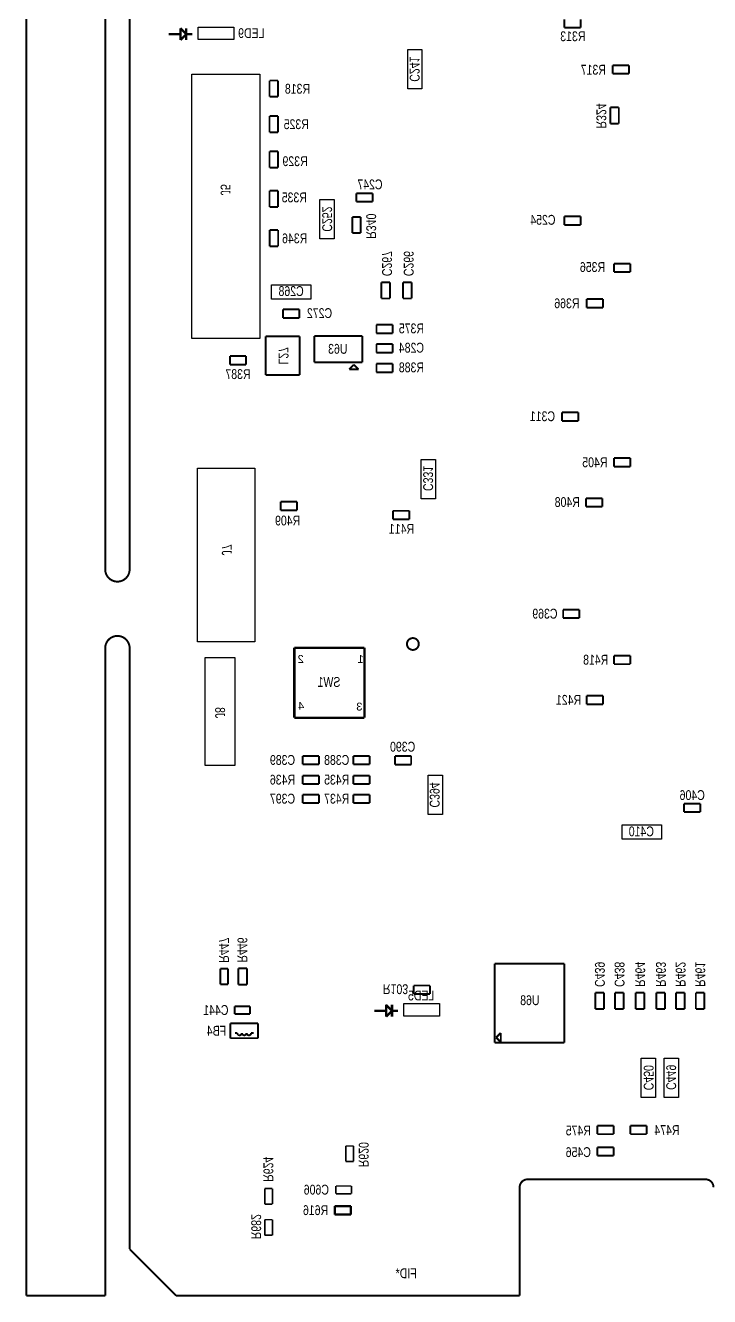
# Model space of a CAD drawing. Extents: x -186 to 234, y -83 to 214.
# Drawn here: x -61.2 to -17.1, y -9.3 to 72.7 of the extents above; entities that cross this region are included whole.
import ezdxf
from ezdxf.enums import TextEntityAlignment as Align

# ---------------------------------------------------------------- set-up
doc = ezdxf.new("R2010")
doc.units = 0
for name, color, linetype in [('BG_OUTLINE', 253, 'CONTINUOUS'), ('PG_ASSEMBLY_BOTTOM', 12, 'CONTINUOUS'), ('RD_ASSEMBLY_BOTTOM', 142, 'CONTINUOUS')]:
    doc.layers.add(name, color=color, linetype=linetype)

msp = doc.modelspace()

# ---------------------------------------------------------------- linework, layer by layer
at = {"layer": 'BG_OUTLINE', "const_width": 0.127}
for points in [[(-61.149205, 157.020311), (-61.149205, -9.271)], [(-56.069205, 74.084688), (-56.069205, 40.132)], [(-54.494405, 74.084688), (-54.494405, 71.544688)], [(-54.494405, 71.544688), (-54.494405, 40.132)], [(-56.069205, 37.592), (-56.069205, 40.132)], [(-54.494405, 37.592), (-54.494405, 40.132)], [(-56.069205, 32.512), (-56.069205, 29.972)], [(-54.494405, 32.512), (-54.494405, 29.972)], [(-56.069205, -9.271), (-56.069205, 29.972)], [(-54.494405, 29.972), (-54.494405, -0.77089)], [(-54.494405, -0.77089), (-54.494405, -6.271006)], [(-29.344595, -9.271), (-29.344595, -2.279091)], [(-28.836595, -1.771091), (-17.352493, -1.771091)], [(-54.494405, -6.271006), (-51.494411, -9.271)], [(-61.149205, -9.271), (-56.069205, -9.271)], [(-51.494411, -9.271), (-29.344595, -9.271)]]:
    msp.add_lwpolyline(points, dxfattribs=at)
for points in [[(-54.494405, 37.592, -1), (-56.069205, 37.592)], [(-56.069205, 32.512, -1), (-54.494405, 32.512)], [(-29.344595, -2.279091, -0.414214), (-28.836595, -1.771091)], [(-17.352493, -1.771091, -0.414214), (-16.844493, -2.279091)]]:
    msp.add_lwpolyline(points, format="xyb", dxfattribs=at)
at = {"layer": 'PG_ASSEMBLY_BOTTOM'}
for points, const_width in [([(-26.462203, 72.549309), (-26.462203, 73.099397)], 0.127), ([(-25.412192, 73.099397), (-25.412192, 72.549309)], 0.127), ([(-51.220878, 72.133562), (-51.982878, 72.133562)], 0.1524), ([(-51.220878, 71.752562), (-51.220878, 72.514562)], 0.1524), ([(-51.220878, 72.514562), (-50.839878, 72.133562)], 0.1524), ([(-50.839878, 72.133562), (-51.220878, 71.752562)], 0.1524), ([(-50.839878, 72.133562), (-50.839878, 72.514562)], 0.1524), ([(-50.458878, 72.133562), (-50.839878, 72.133562)], 0.1524), ([(-50.839878, 72.133562), (-50.839878, 71.752562)], 0.1524), ([(-25.412192, 72.549309), (-26.462203, 72.549309)], 0.127), ([(-23.338003, 69.577509), (-23.338003, 70.127597)], 0.127), ([(-23.338003, 70.127597), (-22.287992, 70.127597)], 0.127), ([(-22.287992, 70.127597), (-22.287992, 69.577509)], 0.127), ([(-45.474103, 68.091812), (-45.474103, 69.141797)], 0.127), ([(-45.474103, 69.141797), (-44.923913, 69.141797)], 0.127), ([(-44.923913, 69.141797), (-44.923913, 68.091812)], 0.127), ([(-22.287992, 69.577509), (-23.338003, 69.577509)], 0.127), ([(-44.923913, 68.091812), (-45.474103, 68.091812)], 0.127), ([(-23.499293, 66.353207), (-23.499293, 67.403193)], 0.127), ([(-23.499293, 67.403193), (-22.949103, 67.403193)], 0.127), ([(-22.949103, 67.403193), (-22.949103, 66.353207)], 0.127), ([(-45.474103, 65.805812), (-45.474103, 66.855797)], 0.127), ([(-45.474103, 66.855797), (-44.923913, 66.855797)], 0.127), ([(-44.923913, 66.855797), (-44.923913, 65.805812)], 0.127), ([(-44.923913, 65.805812), (-45.474103, 65.805812)], 0.127), ([(-22.949103, 66.353207), (-23.499293, 66.353207)], 0.127), ([(-45.474103, 63.519812), (-45.474103, 64.569797)], 0.127), ([(-45.474103, 64.569797), (-44.923913, 64.569797)], 0.127), ([(-44.923913, 64.569797), (-44.923913, 63.519812)], 0.127), ([(-44.923913, 63.519812), (-45.474103, 63.519812)], 0.127), ([(-45.474103, 60.979812), (-45.474103, 62.029797)], 0.127), ([(-45.474103, 62.029797), (-44.923913, 62.029797)], 0.127), ([(-44.923913, 62.029797), (-44.923913, 60.979812)], 0.127), ([(-39.880997, 61.870107), (-38.831012, 61.870107)], 0.127), ([(-39.880997, 61.319893), (-39.880997, 61.870107)], 0.127), ([(-38.831012, 61.870107), (-38.831012, 61.319893)], 0.127), ([(-44.923913, 60.979812), (-45.474103, 60.979812)], 0.127), ([(-38.831012, 61.319893), (-39.880997, 61.319893)], 0.127), ([(-40.139112, 59.292007), (-40.139112, 60.341993)], 0.127), ([(-40.139112, 60.341993), (-39.588897, 60.341993)], 0.127), ([(-39.588897, 60.341993), (-39.588897, 59.292007)], 0.127), ([(-26.462203, 60.373997), (-25.412192, 60.373997)], 0.127), ([(-26.462203, 59.823909), (-26.462203, 60.373997)], 0.127), ([(-25.412192, 59.823909), (-26.462203, 59.823909)], 0.127), ([(-25.412192, 60.373997), (-25.412192, 59.823909)], 0.127), ([(-45.467016, 58.439812), (-45.467016, 59.489797)], 0.127), ([(-45.467016, 59.489797), (-44.917106, 59.489797)], 0.127), ([(-44.917106, 59.489797), (-44.917106, 58.439812)], 0.127), ([(-39.588897, 59.292007), (-40.139112, 59.292007)], 0.127), ([(-44.917106, 58.439812), (-45.467016, 58.439812)], 0.127), ([(-23.261803, 56.775909), (-23.261803, 57.325997)], 0.127), ([(-23.261803, 57.325997), (-22.211792, 57.325997)], 0.127), ([(-22.211792, 56.775909), (-23.261803, 56.775909)], 0.127), ([(-22.211792, 57.325997), (-22.211792, 56.775909)], 0.127), ([(-38.259512, 55.075607), (-38.259512, 56.125593)], 0.127), ([(-38.259512, 56.125593), (-37.709297, 56.125593)], 0.127), ([(-37.709297, 56.125593), (-37.709297, 55.075607)], 0.127), ([(-36.862512, 55.075607), (-36.862512, 56.125593)], 0.127), ([(-36.862512, 56.125593), (-36.312602, 56.125593)], 0.127), ([(-36.312602, 56.125593), (-36.312602, 55.075607)], 0.127), ([(-37.709297, 55.075607), (-38.259512, 55.075607)], 0.127), ([(-36.312602, 55.075607), (-36.862512, 55.075607)], 0.127), ([(-25.014403, 55.039997), (-23.964392, 55.039997)], 0.127), ([(-25.014403, 54.489909), (-25.014403, 55.039997)], 0.127), ([(-23.964392, 55.039997), (-23.964392, 54.489909)], 0.127), ([(-44.605397, 54.367709), (-43.555412, 54.367709)], 0.127), ([(-44.605397, 53.817495), (-44.605397, 54.367709)], 0.127), ([(-43.555412, 54.367709), (-43.555412, 53.817495)], 0.127), ([(-23.964392, 54.489909), (-25.014403, 54.489909)], 0.127), ([(-43.555412, 53.817495), (-44.605397, 53.817495)], 0.127), ([(-38.575513, 52.831492), (-38.575513, 53.381707)], 0.127), ([(-38.575513, 53.381707), (-37.525401, 53.381707)], 0.127), ([(-37.525401, 53.381707), (-37.525401, 52.831492)], 0.127), ([(-45.731913, 50.128399), (-45.731913, 52.628292)], 0.127), ([(-45.731913, 52.628292), (-43.531815, 52.628292)], 0.127), ([(-43.531815, 52.628292), (-43.531815, 50.128399)], 0.127), ([(-42.582313, 50.956693), (-42.582313, 52.656511)], 0.127), ([(-42.582313, 52.656511), (-39.482497, 52.656511)], 0.127), ([(-39.482497, 52.656511), (-39.482497, 50.956693)], 0.127), ([(-37.525401, 52.831492), (-38.575513, 52.831492)], 0.127), ([(-38.575513, 51.586892), (-38.575513, 52.137107)], 0.127), ([(-38.575513, 52.137107), (-37.525401, 52.137107)], 0.127), ([(-37.525401, 52.137107), (-37.525401, 51.586892)], 0.127), ([(-48.031603, 51.354507), (-46.981593, 51.354507)], 0.127), ([(-48.031603, 50.804293), (-48.031603, 51.354507)], 0.127), ([(-46.981593, 50.804293), (-48.031603, 50.804293)], 0.127), ([(-46.981593, 51.354507), (-46.981593, 50.804293)], 0.127), ([(-39.482497, 50.956693), (-42.582313, 50.956693)], 0.127), ([(-40.332406, 50.506605), (-40.032407, 50.806604)], 0.127), ([(-40.032407, 50.806604), (-39.732407, 50.506605)], 0.127), ([(-37.525401, 51.586892), (-38.575513, 51.586892)], 0.127), ([(-38.575513, 50.316892), (-38.575513, 50.867107)], 0.127), ([(-38.575513, 50.867107), (-37.525401, 50.867107)], 0.127), ([(-37.525401, 50.867107), (-37.525401, 50.316892)], 0.127), ([(-43.531815, 50.128399), (-45.731913, 50.128399)], 0.127), ([(-39.732407, 50.506605), (-40.332406, 50.506605)], 0.127), ([(-37.525401, 50.316892), (-38.575513, 50.316892)], 0.127), ([(-26.614603, 47.724797), (-25.564592, 47.724797)], 0.127), ([(-26.614603, 47.174709), (-26.614603, 47.724797)], 0.127), ([(-25.564592, 47.724797), (-25.564592, 47.174709)], 0.127), ([(-25.564592, 47.174709), (-26.614603, 47.174709)], 0.127), ([(-23.261803, 44.228309), (-23.261803, 44.778397)], 0.127), ([(-23.261803, 44.778397), (-22.211792, 44.778397)], 0.127), ([(-22.211792, 44.778397), (-22.211792, 44.228309)], 0.127), ([(-22.211792, 44.228309), (-23.261803, 44.228309)], 0.127), ([(-44.7548, 41.406293), (-44.7548, 41.956507)], 0.127), ([(-44.7548, 41.956507), (-43.704993, 41.956507)], 0.127), ([(-43.704993, 41.956507), (-43.704993, 41.406293)], 0.127), ([(-25.065203, 42.187597), (-24.015192, 42.187597)], 0.127), ([(-25.065203, 41.637509), (-25.065203, 42.187597)], 0.127), ([(-24.015192, 42.187597), (-24.015192, 41.637509)], 0.127), ([(-43.704993, 41.406293), (-44.7548, 41.406293)], 0.127), ([(-37.516003, 41.372307), (-36.466196, 41.372307)], 0.127), ([(-37.516003, 40.822093), (-37.516003, 41.372307)], 0.127), ([(-36.466196, 41.372307), (-36.466196, 40.822093)], 0.127), ([(-24.015192, 41.637509), (-25.065203, 41.637509)], 0.127), ([(-36.466196, 40.822093), (-37.516003, 40.822093)], 0.127), ([(-26.538403, 34.999397), (-25.488392, 34.999397)], 0.127), ([(-26.538403, 34.449309), (-26.538403, 34.999397)], 0.127), ([(-25.488392, 34.449309), (-26.538403, 34.449309)], 0.127), ([(-25.488392, 34.999397), (-25.488392, 34.449309)], 0.127), ([(-43.874411, 32.5374), (-39.353211, 32.5374)], 0.1524), ([(-43.874411, 28.0162), (-43.874411, 32.5374)], 0.1524), ([(-39.353211, 32.5374), (-39.353211, 28.0162)], 0.1524), ([(-23.261803, 31.477509), (-23.261803, 32.027597)], 0.127), ([(-23.261803, 32.027597), (-22.211792, 32.027597)], 0.127), ([(-22.211792, 32.027597), (-22.211792, 31.477509)], 0.127), ([(-22.211792, 31.477509), (-23.261803, 31.477509)], 0.127), ([(-25.014403, 29.436797), (-23.964392, 29.436797)], 0.127), ([(-25.014403, 28.886709), (-25.014403, 29.436797)], 0.127), ([(-23.964392, 28.886709), (-25.014403, 28.886709)], 0.127), ([(-23.964392, 29.436797), (-23.964392, 28.886709)], 0.127), ([(-39.353211, 28.0162), (-43.874411, 28.0162)], 0.1524), ([(-43.332095, 25.557505), (-42.28211, 25.557505)], 0.127), ([(-43.332095, 25.007291), (-43.332095, 25.557505)], 0.127), ([(-42.28211, 25.557505), (-42.28211, 25.007291)], 0.127), ([(-40.066214, 25.557505), (-39.016102, 25.557505)], 0.127), ([(-40.066214, 25.007291), (-40.066214, 25.557505)], 0.127), ([(-39.016102, 25.557505), (-39.016102, 25.007291)], 0.127), ([(-37.389003, 25.548107), (-36.338993, 25.548107)], 0.127), ([(-37.389003, 24.997893), (-37.389003, 25.548107)], 0.127), ([(-36.338993, 25.548107), (-36.338993, 24.997893)], 0.127), ([(-42.28211, 25.007291), (-43.332095, 25.007291)], 0.127), ([(-39.016102, 25.007291), (-40.066214, 25.007291)], 0.127), ([(-36.338993, 24.997893), (-37.389003, 24.997893)], 0.127), ([(-43.332095, 23.737291), (-43.332095, 24.287505)], 0.127), ([(-43.332095, 24.287505), (-42.28211, 24.287505)], 0.127), ([(-42.28211, 23.737291), (-43.332095, 23.737291)], 0.127), ([(-42.28211, 24.287505), (-42.28211, 23.737291)], 0.127), ([(-40.065909, 23.737291), (-40.065909, 24.287505)], 0.127), ([(-40.065909, 24.287505), (-39.015899, 24.287505)], 0.127), ([(-39.015899, 23.737291), (-40.065909, 23.737291)], 0.127), ([(-39.015899, 24.287505), (-39.015899, 23.737291)], 0.127), ([(-43.332095, 23.060406), (-42.28211, 23.060406)], 0.127), ([(-43.332095, 22.510191), (-43.332095, 23.060406)], 0.127), ([(-42.28211, 23.060406), (-42.28211, 22.510191)], 0.127), ([(-40.063395, 22.510191), (-40.063395, 23.060406)], 0.127), ([(-40.063395, 23.060406), (-39.013613, 23.060406)], 0.127), ([(-39.013613, 23.060406), (-39.013613, 22.510191)], 0.127), ([(-42.28211, 22.510191), (-43.332095, 22.510191)], 0.127), ([(-39.013613, 22.510191), (-40.063395, 22.510191)], 0.127), ([(-18.740603, 21.927109), (-18.740603, 22.477197)], 0.127), ([(-18.740603, 22.477197), (-17.690592, 22.477197)], 0.127), ([(-17.690592, 22.477197), (-17.690592, 21.927109)], 0.127), ([(-17.690592, 21.927109), (-18.740603, 21.927109)], 0.127), ([(-48.645496, 10.820908), (-48.645496, 11.820703)], 0.127), ([(-48.645496, 11.820703), (-48.1457, 11.820703)], 0.127), ([(-48.1457, 11.820703), (-48.1457, 10.820908)], 0.127), ([(-47.484513, 10.803407), (-47.484513, 11.853393)], 0.127), ([(-47.484513, 11.853393), (-46.934298, 11.853393)], 0.127), ([(-46.934298, 11.853393), (-46.934298, 10.803407)], 0.127), ([(-30.960517, 7.051294), (-30.960517, 12.151106)], 0.127), ([(-30.960517, 12.151106), (-26.460704, 12.151106)], 0.127), ([(-26.460704, 12.151106), (-26.460704, 7.051294)], 0.127), ([(-48.1457, 10.820908), (-48.645496, 10.820908)], 0.127), ([(-46.934298, 10.803407), (-47.484513, 10.803407)], 0.127), ([(-36.169905, 10.73978), (-35.119818, 10.73978)], 0.127), ([(-36.169905, 10.189794), (-36.169905, 10.73978)], 0.127), ([(-35.119818, 10.73978), (-35.119818, 10.189794)], 0.127), ([(-35.119818, 10.189794), (-36.169905, 10.189794)], 0.127), ([(-24.459692, 9.231097), (-24.459692, 10.281209)], 0.127), ([(-24.459692, 10.281209), (-23.909503, 10.281209)], 0.127), ([(-23.909503, 10.281209), (-23.909503, 9.231097)], 0.127), ([(-23.189692, 9.231097), (-23.189692, 10.281209)], 0.127), ([(-23.189692, 10.281209), (-22.639503, 10.281209)], 0.127), ([(-22.639503, 10.281209), (-22.639503, 9.231097)], 0.127), ([(-21.856192, 9.231097), (-21.856192, 10.281209)], 0.127), ([(-21.856192, 10.281209), (-21.306003, 10.281209)], 0.127), ([(-21.306003, 10.281209), (-21.306003, 9.231097)], 0.127), ([(-20.522692, 9.231097), (-20.522692, 10.281209)], 0.127), ([(-20.522692, 10.281209), (-19.972503, 10.281209)], 0.127), ([(-19.972503, 10.281209), (-19.972503, 9.231097)], 0.127), ([(-19.252692, 9.231097), (-19.252692, 10.281209)], 0.127), ([(-19.252692, 10.281209), (-18.702503, 10.281209)], 0.127), ([(-18.702503, 10.281209), (-18.702503, 9.231097)], 0.127), ([(-17.982692, 9.231097), (-17.982692, 10.281209)], 0.127), ([(-17.982692, 10.281209), (-17.432503, 10.281209)], 0.127), ([(-17.432503, 10.281209), (-17.432503, 9.231097)], 0.127), ([(-47.729902, 8.894089), (-47.729902, 9.393911)], 0.127), ([(-47.729902, 9.393911), (-46.730107, 9.393911)], 0.127), ([(-46.730107, 9.393911), (-46.730107, 8.894089)], 0.127), ([(-37.956896, 9.115069), (-38.718896, 9.115069)], 0.1524), ([(-37.956896, 8.734069), (-37.956896, 9.496069)], 0.1524), ([(-37.956896, 9.496069), (-37.575896, 9.115069)], 0.1524), ([(-37.575896, 9.115069), (-37.956896, 8.734069)], 0.1524), ([(-37.575896, 9.115069), (-37.575896, 9.496069)], 0.1524), ([(-37.194896, 9.115069), (-37.575896, 9.115069)], 0.1524), ([(-37.575896, 9.115069), (-37.575896, 8.734069)], 0.1524), ([(-23.909503, 9.231097), (-24.459692, 9.231097)], 0.127), ([(-22.639503, 9.231097), (-23.189692, 9.231097)], 0.127), ([(-21.306003, 9.231097), (-21.856192, 9.231097)], 0.127), ([(-19.972503, 9.231097), (-20.522692, 9.231097)], 0.127), ([(-18.702503, 9.231097), (-19.252692, 9.231097)], 0.127), ([(-17.432503, 9.231097), (-17.982692, 9.231097)], 0.127), ([(-47.992005, 8.3058), (-46.214005, 8.3058)], 0.127), ([(-47.992005, 7.3406), (-47.992005, 8.3058)], 0.127), ([(-46.730107, 8.894089), (-47.729902, 8.894089)], 0.127), ([(-46.214005, 8.3058), (-46.214005, 7.3406)], 0.127), ([(-46.214005, 7.3406), (-47.992005, 7.3406)], 0.127), ([(-47.545015, 7.6708), (-47.702394, 7.6708)], 0.127), ([(-46.660994, 7.6708), (-46.503615, 7.6708)], 0.127), ([(-30.858917, 7.381494), (-30.558715, 7.681493)], 0.127), ([(-30.558715, 7.081495), (-30.858917, 7.381494)], 0.127), ([(-30.558715, 7.681493), (-30.558715, 7.081495)], 0.127), ([(-26.460704, 7.051294), (-30.960517, 7.051294)], 0.127), ([(-24.333403, 1.147293), (-24.333403, 1.697507)], 0.127), ([(-24.333403, 1.697507), (-23.283393, 1.697507)], 0.127), ([(-23.283393, 1.697507), (-23.283393, 1.147293)], 0.127), ([(-22.199803, 1.147293), (-22.199803, 1.697507)], 0.127), ([(-22.199803, 1.697507), (-21.149793, 1.697507)], 0.127), ([(-21.149793, 1.697507), (-21.149793, 1.147293)], 0.127), ([(-23.283393, 1.147293), (-24.333403, 1.147293)], 0.127), ([(-21.149793, 1.147293), (-22.199803, 1.147293)], 0.127), ([(-40.557399, -0.614909), (-40.557399, 0.38481)], 0.102108), ([(-40.557399, 0.38481), (-40.057502, 0.38481)], 0.102108), ([(-40.057502, 0.38481), (-40.057502, -0.614909)], 0.102108), ([(-24.333403, -0.249707), (-24.333403, 0.300507)], 0.127), ([(-24.333403, 0.300507), (-23.283393, 0.300507)], 0.127), ([(-23.283393, 0.300507), (-23.283393, -0.249707)], 0.127), ([(-40.057502, -0.614909), (-40.557399, -0.614909)], 0.102108), ([(-23.283393, -0.249707), (-24.333403, -0.249707)], 0.127), ([(-45.782763, -3.363773), (-45.782763, -2.363978)], 0.102108), ([(-45.782763, -2.363978), (-45.282866, -2.363978)], 0.102108), ([(-45.282866, -2.363978), (-45.282866, -3.363773)], 0.102108), ([(-41.191104, -2.200402), (-40.191309, -2.200402)], 0.1016), ([(-41.191104, -2.700223), (-41.191104, -2.200402)], 0.1016), ([(-40.191309, -2.200402), (-40.191309, -2.700223)], 0.1016), ([(-40.191309, -2.700223), (-41.191104, -2.700223)], 0.1016), ([(-45.282866, -3.363773), (-45.782763, -3.363773)], 0.102108), ([(-41.271114, -4.04561), (-41.271114, -3.495396)], 0.1524), ([(-41.271114, -3.495396), (-40.221002, -3.495396)], 0.1524), ([(-40.221002, -4.04561), (-41.271114, -4.04561)], 0.1524), ([(-40.221002, -3.495396), (-40.221002, -4.04561)], 0.1524), ([(-45.783525, -5.37271), (-45.783525, -4.372915)], 0.102108), ([(-45.783525, -4.372915), (-45.283704, -4.372915)], 0.102108), ([(-45.283704, -4.372915), (-45.283704, -5.37271)], 0.102108), ([(-45.283704, -5.37271), (-45.783525, -5.37271)], 0.102108)]:
    msp.add_lwpolyline(points, dxfattribs=dict(at, const_width=const_width))
for points in [[(-47.78408, 72.587891), (-47.78408, 71.787893), (-50.084304, 71.787893), (-50.084304, 72.587891)], [(-35.642017, 71.1454), (-35.642017, 68.6054), (-36.56203, 68.6054), (-36.56203, 71.1454)], [(-46.106613, 52.487805), (-50.475413, 52.487805), (-50.475413, 69.556605), (-46.106613, 69.556605)], [(-41.309011, 58.928), (-42.228999, 58.928), (-42.228999, 61.468), (-41.309011, 61.468)], [(-42.810405, 55.029608), (-45.350405, 55.029608), (-45.350405, 55.949596), (-42.810405, 55.949596)], [(-34.773616, 44.681089), (-34.773616, 42.141089), (-35.693629, 42.141089), (-35.693629, 44.681089)], [(-46.4169, 44.125159), (-46.4169, 32.925258), (-50.116918, 32.925258), (-50.116918, 44.125159)], [(-47.719513, 31.914592), (-47.719513, 24.929592), (-49.624513, 24.929592), (-49.624513, 31.914592)], [(-34.324011, 24.3078), (-34.324011, 21.7678), (-35.244024, 21.7678), (-35.244024, 24.3078)], [(-20.201611, 20.190206), (-22.741611, 20.190206), (-22.741611, 21.110219), (-20.201611, 21.110219)], [(-34.520099, 9.569399), (-34.520099, 8.769401), (-36.820323, 8.769401), (-36.820323, 9.569399)], [(-20.578496, 6.061202), (-20.578496, 3.521202), (-21.498382, 3.521202), (-21.498382, 6.061202)], [(-19.102299, 6.061202), (-19.102299, 3.521202), (-20.022287, 3.521202), (-20.022287, 6.061202)]]:
    msp.add_lwpolyline(points, close=True, dxfattribs=at)
at = {"layer": 'PG_ASSEMBLY_BOTTOM', "const_width": 0.127}
for points in [[(-35.848011, 32.7787, 1), (-36.610011, 32.7787, 1), (-35.848011, 32.7787)], [(-47.50181, 7.571689, -0.198824), (-47.545015, 7.6708)], [(-47.26051, 7.6708, -0.67033), (-47.50181, 7.571689)], [(-47.202115, 7.571689, -0.198709), (-47.245194, 7.6708)], [(-46.960815, 7.6708, -0.67033), (-47.202115, 7.571689)], [(-46.902294, 7.571689, -0.198473), (-46.945499, 7.6708)], [(-46.902294, 7.571689, 0.67033), (-46.660994, 7.6708)]]:
    msp.add_lwpolyline(points, format="xyb", dxfattribs=at)

# ---------------------------------------------------------------- texts
at = {"layer": 'PG_ASSEMBLY_BOTTOM', "text_generation_flag": 2, "width": 1.05}
for s, p in [('2', (-43.264811, 31.5595)), ('1', (-39.404011, 31.5595)), ('4', (-43.239411, 28.532658)), ('3', (-39.480211, 28.4861))]:
    msp.add_text(s, height=0.508, dxfattribs=at).set_placement(p)
at = {"layer": 'RD_ASSEMBLY_BOTTOM', "text_generation_flag": 2, "width": 0.8}
for s, p in [('LED9', (-46.648192, 71.883092)), ('R313', (-25.91181, 71.681289)), ('R317', (-24.59101, 69.522289)), ('R318', (-43.671211, 68.292116)), ('R325', (-43.747411, 66.006116)), ('R329', (-43.823611, 63.618516)), ('C247', (-38.997611, 62.119942)), ('R335', (-43.874411, 61.281716)), ('C254', (-27.847011, 59.833942)), ('R346', (-43.849011, 58.640116)), ('R356', (-24.646611, 56.785942)), ('C268', (-44.080405, 55.235602)), ('R366', (-26.297611, 54.449142)), ('C272', (-42.248811, 53.814142)), ('R375', (-36.323194, 52.827199)), ('U63', (-41.07086, 51.508355)), ('C284', (-36.323194, 51.582599)), ('R388', (-36.323194, 50.312599)), ('R387', (-47.506611, 49.877142)), ('C311', (-27.872411, 47.159342)), ('R405', (-24.494211, 44.187542)), ('R408', (-26.272211, 41.622142)), ('R409', (-44.306211, 40.428342)), ('R411', (-36.965611, 39.894942)), ('C369', (-27.71521, 34.419489)), ('R418', (-24.43861, 31.447689)), ('R421', (-26.19121, 28.856889)), ('C390', (-36.889411, 25.8318)), ('C389', (-44.635903, 24.977598)), ('C388', (-41.141396, 24.977598)), ('R436', (-44.635903, 23.707598)), ('R435', (-41.141117, 23.707598)), ('C397', (-44.635903, 22.480499)), ('R437', (-41.138805, 22.480499)), ('C406', (-18.21561, 22.710089)), ('C410', (-21.497011, 20.3708)), ('LED5', (-35.695611, 9.779)), ('U68', (-28.685211, 9.4742)), ('C441', (-48.931805, 8.8392)), ('FB4', (-48.893705, 7.5057)), ('R475', (-25.561011, 1.0668)), ('R474', (-19.846011, 1.0922)), ('C456', (-25.561011, -0.3302)), ('C606', (-42.452011, -2.751658)), ('R616', (-42.502811, -4.072484)), ('FID*', (-36.662233, -8.146999))]:
    msp.add_text(s, height=0.635, dxfattribs=at).set_placement(p, align=Align.CENTER)
for s, rotation, p in [('C241', 270, (-36.432211, 69.8754)), ('R324', 270, (-24.392611, 66.8528)), ('C252', 270, (-42.073805, 60.198)), ('R340', 270, (-39.234694, 59.7408)), ('C267', 270, (-38.213005, 57.3278)), ('C266', 270, (-36.816005, 57.3278)), ('L27', 270, (-44.885813, 51.378409)), ('C331', 270, (-35.563835, 43.461889)), ('J7', 270, (-48.546131, 38.855396)), ('J8', 270, (-48.976813, 28.345892)), ('C394', 270, (-35.139605, 23.0378)), ('R447', 270, (-48.725861, 13.02258)), ('R446', 270, (-47.539605, 13.0302)), ('C439', 270, (-24.48941, 11.457889)), ('C438', 270, (-23.21941, 11.457889)), ('R464', 270, (-21.88591, 11.457889)), ('R463', 270, (-20.55241, 11.457889)), ('R462', 270, (-19.28241, 11.457889)), ('R461', 270, (-18.01241, 11.457889)), ('R103', 180, (-37.346611, 10.8204)), ('C450', 270, (-21.343239, 4.791202)), ('C449', 270, (-19.892493, 4.816602)), ('R620', 270, (-39.717294, -0.1778)), ('R624', 270, (-45.864094, -1.1176)), ('R682', 270, (-46.651494, -4.826))]:
    msp.add_text(s, height=0.635, rotation=rotation, dxfattribs=at).set_placement(p, align=Align.CENTER)
msp.add_text('J5', height=0.635, rotation=270, dxfattribs=at).set_placement((-48.627208, 61.733405))
msp.add_text('SW1', height=0.635, dxfattribs=at).set_placement((-40.902611, 30.0101))

doc.saveas('drawing.dxf')
